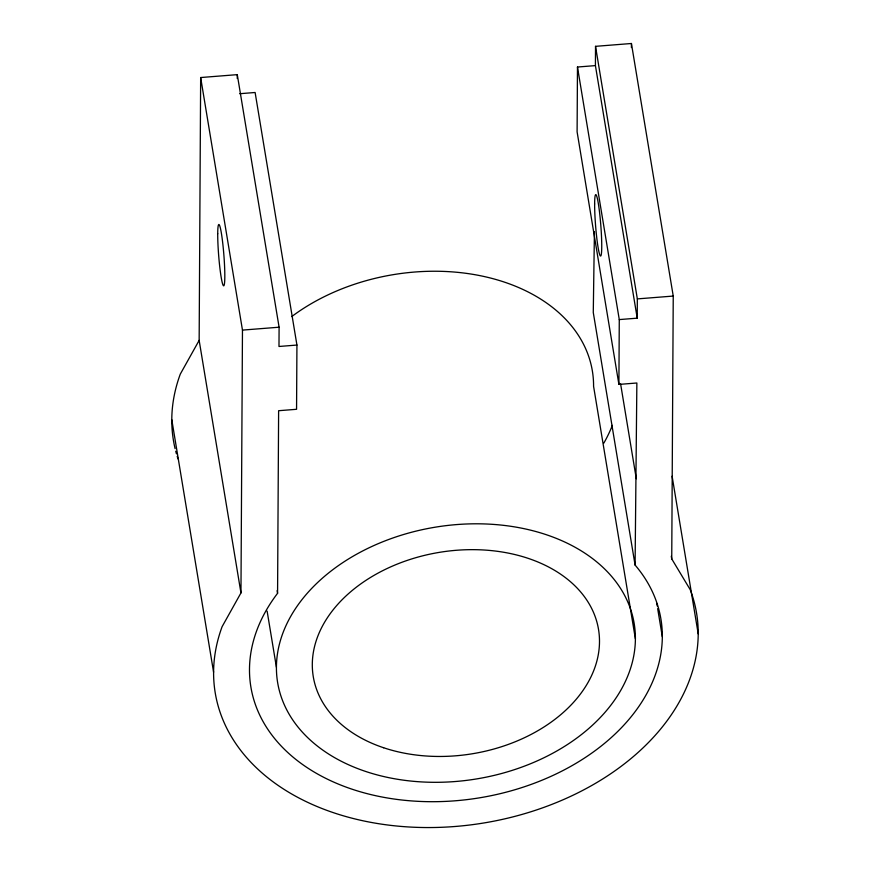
<?xml version="1.0" encoding="UTF-8"?>
<svg xmlns="http://www.w3.org/2000/svg" width="870" height="870" viewBox="0 0 870 870"><rect width="100%" height="100%" fill="white"/><g stroke="black" fill="none" stroke-linecap="round" stroke-linejoin="round"><path stroke-width="1.3" d="M671.292 556.224L671.738 558.899L690.214 589.675A243.948 172.195 -9.4 0 1 454.912 826.5A243.948 172.195 -9.4 0 1 222.111 626.661L240.957 592.927L199.154 340.366L200.655 77.539L237.282 74.646L279.096 327.207L278.987 346.478L296.931 345.053L296.561 409.291L278.617 410.716L277.573 593.307A207.81 146.682 -9.4 0 0 455.064 800.802A207.81 146.682 -9.4 0 0 635.089 565.065L636.862 382.996L618.907 384.42L577.104 131.848L577.473 67.023L595.417 65.609L637.231 318.17L619.277 319.584L577.473 67.023M237.26 78.496L237.282 74.646M240.957 592.927L242.469 330.1L200.655 77.539M595.417 65.609L595.526 46.338L631.424 43.5L673.239 296.061L671.738 558.899M618.907 384.42L619.277 319.584M631.402 47.567L631.424 43.5M637.231 318.17L637.34 298.899L595.526 46.338M594.428 231.594L593.275 312.504L635.089 565.065M199.154 340.366L180.297 374.1A243.948 172.195 -9.4 0 0 175.098 448.648M239.739 93.71L255.117 92.492L296.931 345.053M242.469 330.1L279.096 327.207M637.34 298.899L673.239 296.061M672.108 476.227L698.218 633.915M620.604 383.887L636.307 478.761M656.785 603.345L657.231 606.009M657.676 608.685L662.32 636.753M635.394 638.874A180.699 127.553 -9.4 0 0 366.803 548.883A180.699 127.553 -9.4 0 0 365.52 771.407A180.699 127.553 -9.4 0 0 635.394 638.874L593.579 386.313A180.699 127.553 -9.4 0 0 486.058 276.954A180.699 127.553 -9.4 0 0 291.776 316.539M277.128 590.632L277.573 593.307M267.123 611.121L276.421 667.236M171.781 419.644L213.596 672.205M612.35 425.365A207.81 146.682 -9.4 0 1 603.813 443.145M178.002 458.881A243.948 172.195 -9.4 0 1 177.197 456.348M176.436 453.803A243.948 172.195 -9.4 0 1 175.74 451.225M594.634 203.961A30.722 2.61 85.5 0 0 599.865 255.073A30.722 2.61 85.5 0 0 600.082 217.25A30.722 2.61 85.5 0 0 594.634 203.961M217.717 233.736A30.722 2.61 85.5 0 0 222.937 284.86A30.722 2.61 85.5 0 0 223.155 247.026A30.722 2.61 85.5 0 0 217.717 233.736M383.605 747.743A144.561 102.04 -9.4 0 0 599.495 641.712A144.561 102.04 -9.4 0 0 384.616 569.719A144.561 102.04 -9.4 0 0 383.605 747.743"/></g></svg>
